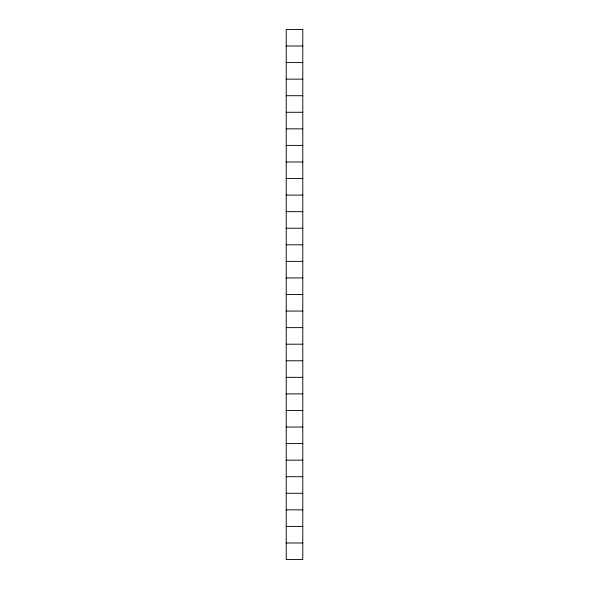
<?xml version="1.0" encoding="UTF-8"?>
<svg xmlns="http://www.w3.org/2000/svg" width="589" height="589" viewBox="0 0 589 589"><rect width="100%" height="100%" fill="white"/><g stroke="black" fill="none" stroke-linecap="round" stroke-linejoin="round"><path stroke-width="0.88" d="M286.217 46.016L302.783 46.016M286.217 62.581L302.783 62.581M286.217 79.147L302.783 79.147M286.217 95.712L302.783 95.712M286.217 112.278L302.783 112.278M286.217 128.844L302.783 128.844M286.217 145.409L302.783 145.409M286.217 161.975L302.783 161.975M286.217 178.541L302.783 178.541M286.217 195.106L302.783 195.106M286.217 211.672L302.783 211.672M286.217 228.237L302.783 228.237M286.217 244.803L302.783 244.803M286.217 261.369L302.783 261.369M286.217 277.934L302.783 277.934M286.217 294.5L302.783 294.5M286.217 311.066L302.783 311.066M286.217 327.631L302.783 327.631M286.217 344.197L302.783 344.197M286.217 360.762L302.783 360.762M286.217 377.328L302.783 377.328M286.217 393.894L302.783 393.894M286.217 410.459L302.783 410.459M286.217 427.025L302.783 427.025M286.217 443.591L302.783 443.591M286.217 460.156L302.783 460.156M286.217 476.722L302.783 476.722M286.217 493.287L302.783 493.287M286.217 509.853L302.783 509.853M286.217 526.419L302.783 526.419M286.217 542.984L302.783 542.984M302.783 29.45L286.217 29.45L286.217 559.55L302.783 559.55L302.783 29.45"/></g></svg>
